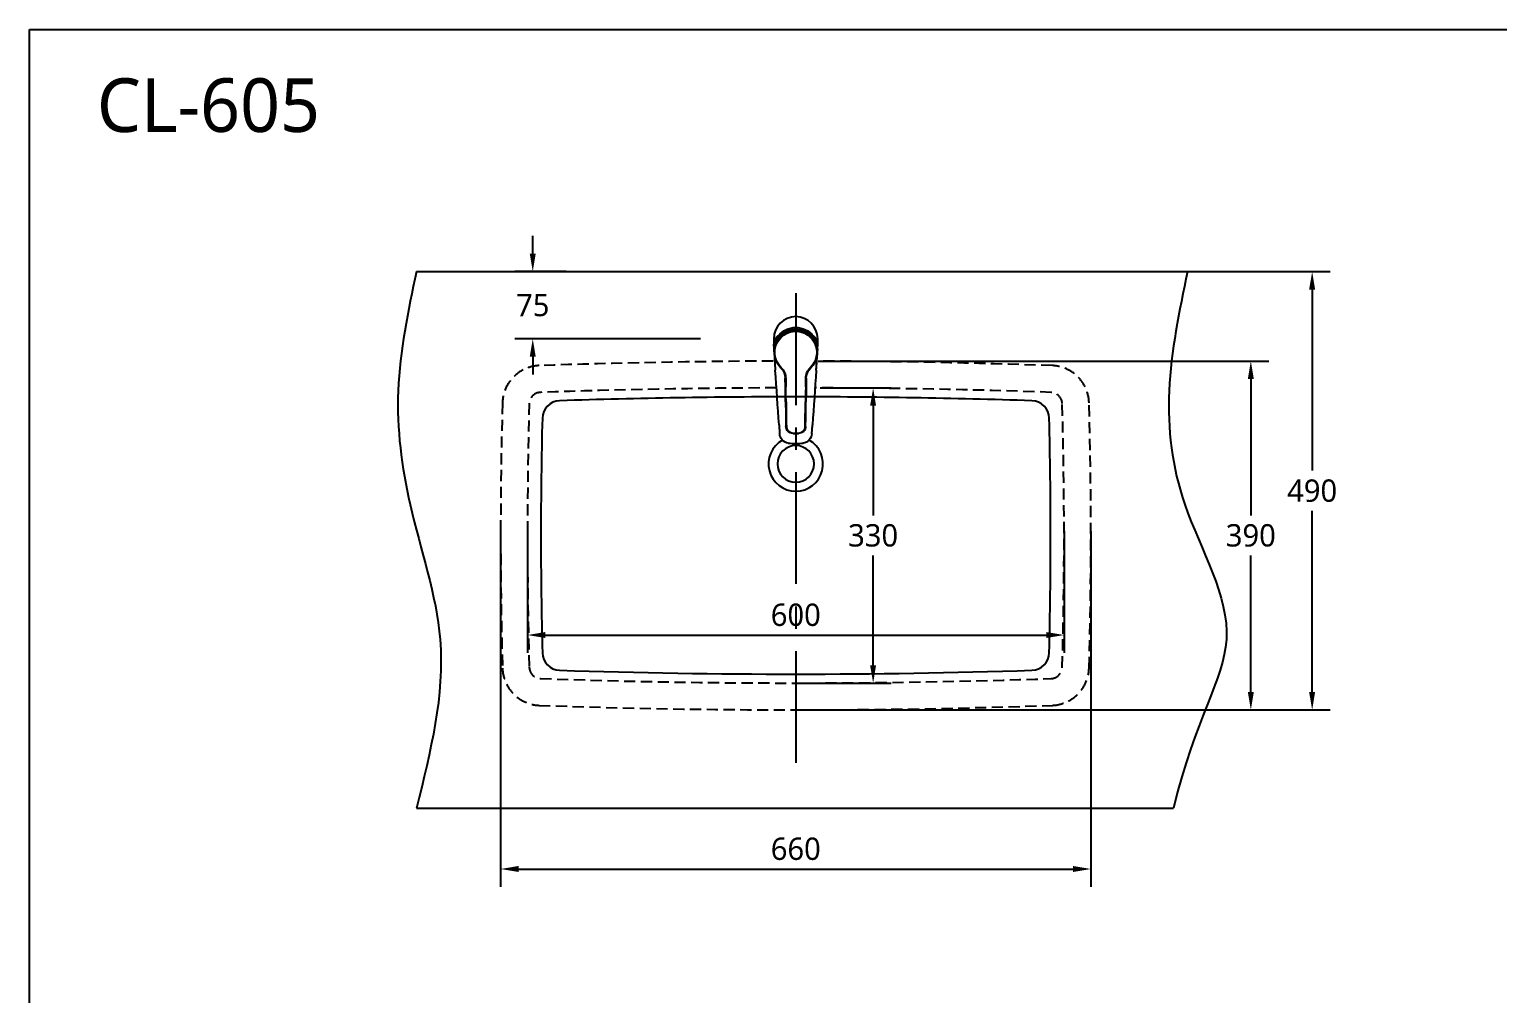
# Model space of a CAD drawing. Extents: x -3408 to 359, y -137 to 2100.
# Drawn here: x -3408 to -1767, y 1022 to 2100 of the extents above; entities that cross this region are included whole.
import ezdxf

# ---------------------------------------------------------------- set-up
doc = ezdxf.new("R2010")
doc.units = 0
doc.header["$LTSCALE"] = 50
doc.header["$MEASUREMENT"] = 0
doc.linetypes.add('CENTER', pattern=[2, 1.25, -0.25, 0.25, -0.25])
doc.linetypes.add('HIDDEN', pattern=[0.375, 0.25, -0.125])
doc.layers.get('0').update_dxf_attribs({"linetype": 'CONTINUOUS'})
doc.layers.get('DEFPOINTS').update_dxf_attribs({"linetype": 'CONTINUOUS'})
for name, color, linetype in [('1', 1, 'CENTER'), ('2', 2, 'HIDDEN'), ('5', 5, 'CONTINUOUS'), ('CENTER', 2, 'CENTER'), ('SA-DOOR', 4, 'CONTINUOUS')]:
    doc.layers.add(name, color=color, linetype=linetype)
doc.styles.add('GHS', font='romans', dxfattribs={"bigfont": 'ghs'})
doc.styles.get("Standard").update_dxf_attribs({"font": 'NanumGothic.ttf'})
doc.dimstyles.get("Standard").update_dxf_attribs({"dimtxt": 2.5, "dimasz": 2, "dimexe": 2, "dimexo": 1, "dimgap": 2, "dimtad": 1, "dimdec": 0, "dimlfac": 10, "dimrnd": 1, "dimzin": 0, "dimdsep": 46, "dimtxsty": 'Standard', "dimcen": 0, "dimclrd": 7, "dimclre": 7, "dimclrt": 2, "dimadec": 0, "dimazin": 0, "dimtfac": 1, "dimtdec": 0, "dimtofl": 0, "dimtmove": 0, "dimatfit": 3, "dimfxl": 0, "dimtolj": 1, "dimtzin": 0, "dimarcsym": 0})

# ---------------------------------------------------------------- blocks, each defined once
blk = doc.blocks.new('*D9')
at = {"color": 3, "lineweight": -2}
for p, q in [((-2845.6, 1849.1), (-2845.6, 1869.1)), ((-2808.4, 1829.1), (-2865.6, 1829.1)), ((-2658, 1754.1), (-2865.6, 1754.1)), ((-2845.6, 1734.1), (-2845.6, 1714.1))]:
    blk.add_line(p, q, dxfattribs=at)
at = {"color": 3}
for points in [[(-2848.9, 1849.1), (-2842.3, 1849.1), (-2845.6, 1829.1)], [(-2848.9, 1734.1), (-2842.3, 1734.1), (-2845.6, 1754.1)]]:
    blk.add_solid(points, dxfattribs=at)
at = {"layer": 'DEFPOINTS', "color": 0}
for p in [(-2845.6, 1829.1), (-2808.4, 1829.1), (-2658, 1754.1)]:
    blk.add_point(p, dxfattribs=at)
at = {"color": 2, "insert": (-2845.6, 1791.6), "char_height": 25, "attachment_point": 5}
blk.add_mtext('\\A1;75', dxfattribs=at)
blk = doc.blocks.new('*D14')
at = {"color": 3, "lineweight": -2}
for p, q in [((-2526.3, 1729.1), (-2022.7, 1729.1)), ((-2042.7, 1709.1), (-2042.7, 1556.6)), ((-2042.7, 1359.1), (-2042.7, 1511.6)), ((-2551.5, 1339.1), (-2022.7, 1339.1))]:
    blk.add_line(p, q, dxfattribs=at)
at = {"color": 3}
for points in [[(-2046, 1709.1), (-2039.3, 1709.1), (-2042.7, 1729.1)], [(-2046, 1359.1), (-2039.3, 1359.1), (-2042.7, 1339.1)]]:
    blk.add_solid(points, dxfattribs=at)
at = {"layer": 'DEFPOINTS', "color": 0}
for p in [(-2526.3, 1729.1), (-2551.5, 1339.1), (-2042.7, 1339.1)]:
    blk.add_point(p, dxfattribs=at)
at = {"color": 2, "insert": (-2042.7, 1534.1), "char_height": 25, "attachment_point": 5}
blk.add_mtext('\\A1;390', dxfattribs=at)
blk = doc.blocks.new('*D15')
at = {"color": 3, "lineweight": -2}
for p, q in [((-2881.5, 1539.1), (-2881.5, 1141.2)), ((-2221.5, 1539.1), (-2221.5, 1141.2)), ((-2861.5, 1161.2), (-2241.5, 1161.2))]:
    blk.add_line(p, q, dxfattribs=at)
at = {"color": 3}
for points in [[(-2861.5, 1164.6), (-2861.5, 1157.9), (-2881.5, 1161.2)], [(-2241.5, 1164.6), (-2241.5, 1157.9), (-2221.5, 1161.2)]]:
    blk.add_solid(points, dxfattribs=at)
at = {"layer": 'DEFPOINTS', "color": 0}
for p in [(-2881.5, 1539.1), (-2221.5, 1539.1), (-2221.5, 1161.2)]:
    blk.add_point(p, dxfattribs=at)
at = {"color": 2, "insert": (-2551.5, 1183.7), "char_height": 25, "attachment_point": 5}
blk.add_mtext('\\A1;660', dxfattribs=at)
blk = doc.blocks.new('*D18')
at = {"color": 3, "lineweight": -2}
for p, q in [((-2851.5, 1539.1), (-2851.5, 1402.8)), ((-2251.5, 1539.1), (-2251.5, 1402.8)), ((-2831.5, 1422.8), (-2271.5, 1422.8))]:
    blk.add_line(p, q, dxfattribs=at)
at = {"color": 3}
for points in [[(-2831.5, 1426.2), (-2831.5, 1419.5), (-2851.5, 1422.8)], [(-2271.5, 1426.2), (-2271.5, 1419.5), (-2251.5, 1422.8)]]:
    blk.add_solid(points, dxfattribs=at)
at = {"layer": 'DEFPOINTS', "color": 0}
for p in [(-2851.5, 1539.1), (-2251.5, 1539.1), (-2251.5, 1422.8)]:
    blk.add_point(p, dxfattribs=at)
at = {"color": 2, "insert": (-2551.5, 1445.3), "char_height": 25, "attachment_point": 5}
blk.add_mtext('\\A1;600', dxfattribs=at)
blk = doc.blocks.new('*D19')
at = {"color": 3, "lineweight": -2}
for p, q in [((-2524.2, 1699.1), (-2445, 1699.1)), ((-2465, 1679.1), (-2465, 1556.6)), ((-2465, 1389.1), (-2465, 1511.6)), ((-2551.5, 1369.1), (-2445, 1369.1))]:
    blk.add_line(p, q, dxfattribs=at)
at = {"color": 3}
for points in [[(-2468.4, 1679.1), (-2461.7, 1679.1), (-2465, 1699.1)], [(-2468.4, 1389.1), (-2461.7, 1389.1), (-2465, 1369.1)]]:
    blk.add_solid(points, dxfattribs=at)
at = {"layer": 'DEFPOINTS', "color": 0}
for p in [(-2524.2, 1699.1), (-2551.5, 1369.1), (-2465, 1369.1)]:
    blk.add_point(p, dxfattribs=at)
at = {"color": 2, "insert": (-2465, 1534.1), "char_height": 25, "attachment_point": 5}
blk.add_mtext('\\A1;330', dxfattribs=at)
blk = doc.blocks.new('*D24')
at = {"color": 3, "lineweight": -2}
for p, q in [((-2113.5, 1829.1), (-1954.1, 1829.1)), ((-1974.1, 1809.1), (-1974.1, 1606.6)), ((-1974.1, 1359.1), (-1974.1, 1561.6)), ((-2551.5, 1339.1), (-1954.1, 1339.1))]:
    blk.add_line(p, q, dxfattribs=at)
at = {"color": 3}
for points in [[(-1977.5, 1809.1), (-1970.8, 1809.1), (-1974.1, 1829.1)], [(-1977.5, 1359.1), (-1970.8, 1359.1), (-1974.1, 1339.1)]]:
    blk.add_solid(points, dxfattribs=at)
at = {"layer": 'DEFPOINTS', "color": 0}
for p in [(-2113.5, 1829.1), (-2551.5, 1339.1), (-1974.1, 1339.1)]:
    blk.add_point(p, dxfattribs=at)
at = {"color": 2, "insert": (-1974.1, 1584.1), "char_height": 25, "attachment_point": 5}
blk.add_mtext('\\A1;490', dxfattribs=at)

msp = doc.modelspace()

# ---------------------------------------------------------------- linework, layer by layer
at = {"color": 1}
for centre, radius, start, end in [((-2814.89054, 1664.80425), 20, 91.88759418, 178.57092375), ((-2551.52856, -6326.35761), 8015.50044, 89.9999447, 91.887594177), ((-2551.51308, -6326.35761), 8015.50044, 88.112404043, 90.0000553), ((-2288.15085, 1664.80424), 20, 1.43010643, 88.11240404), ((2420.72827, 1534.18991), 5257.2478, 178.57092375, 181.43010624), ((-7523.76732, 1534.09576), 5257.2478, 358.57092394, 1.43010643), ((-2814.88819, 1403.48145), 20, 181.43010624, 268.11245195), ((-2288.1485, 1403.48144), 20, 271.88754626, 358.57092394), ((-2551.51822, 9395.08104), 8015.93821, 268.112451955, 271.887546265)]:
    msp.add_arc(centre, radius, start, end, dxfattribs=at)
at = {"color": 7}
for radius, start, end in [(30.5, 119.14458092, 270), (20.5, 90, 270), (30.5, 270, 60.85541908), (20.5, 270, 90)]:
    msp.add_arc((-2551.51822, 1614.14283), radius, start, end, dxfattribs=at)
at = {"layer": '1', "color": 7, "linetype": 'Continuous'}
for p, q in [((-2554.51822, 1764.3276, 36.5), (-2554.51822, 1764.74151, 36.5)), ((-2548.51822, 1764.74151, 36.5), (-2548.51822, 1764.3276, 36.5)), ((-2575.51822, 1742.46042, 36.5), (-2575.51822, 1738.81122, 36.5)), ((-2527.51822, 1738.81122, 36.5), (-2527.51822, 1742.46042, 36.5)), ((-2563.11345, 1700.45911, 36.5), (-2563.22113, 1709.92434, 36.5)), ((-2562.72116, 1709.93004, 36.5), (-2562.61348, 1700.46481, 36.5)), ((-2540.42296, 1700.46481, 36.5), (-2540.31528, 1709.93004, 36.5)), ((-2539.81532, 1709.92434, 36.5), (-2539.92299, 1700.45911, 36.5)), ((-2540.13555, 1683.60959, 36.5), (-2540.13404, 1683.60957, 36.5)), ((-2554.60939, 1648.16479, 36.5), (-2554.60939, 1648.6648, 36.5)), ((-2554.60939, 1648.6648, 36.5), (-2548.42706, 1648.6648, 36.5)), ((-2554.60939, 1648.16479, 36.5), (-2548.42706, 1648.16479, 36.5)), ((-2548.42706, 1648.16479, 36.5), (-2548.42706, 1648.6648, 36.5))]:
    msp.add_line(p, q, dxfattribs=at)
at = {"layer": '1', "color": 7, "linetype": 'Continuous', "extrusion": (0, 0, -1)}
for centre, major_axis, ratio, start_param, end_param in [((-2551.51822, 1738.81122, 36.5), (0, -24.17282), 0.992851, 0.7650129596, 5.5181723476), ((-2551.51822, 1738.81123, 36.5), (0, -23.67655), 0.992543, 0.7650129596, 5.5181723476), ((-2551.51822, 1742.46042, 36.5), (-24, 0), 0.935718, 0, 1.4454684956), ((-2551.51822, 1742.46042, 36.5), (-24, 0), 0.935718, 1.696124158, 3.1415926536), ((-2579.22008, 1709.73951, 36.5), (0, -16.12768), 0.992083, 3.9066056132, 4.7009281642), ((-2579.22008, 1709.73952, 36.5), (0, -16.62396), 0.992543, 3.9066056132, 4.7009281642), ((-2523.81636, 1709.73952, 36.5), (0, -16.62396), 0.992543, 1.582257143, 2.376579694), ((-2523.81636, 1709.73951, 36.5), (0, -16.12768), 0.992083, 1.582257143, 2.376579694), ((-2556.11737, 1700.84401, 36.5), (-2.47819, 218.64475), 0.032013, 4.6338460931, 4.7109914189), ((-2556.11737, 1700.84403, 36.5), (-2.47802, 218.62987), 0.029729, 4.633846093, 4.7109914191), ((-2546.91907, 1700.84403, 36.5), (-2.47802, -218.62987), 0.029729, 4.7137865417, 4.7909318677), ((-2546.91907, 1700.84401, 36.5), (-2.47819, -218.64475), 0.032013, 4.7137865417, 4.7909318677)]:
    msp.add_ellipse(centre, major_axis=major_axis, ratio=ratio, start_param=start_param, end_param=end_param, dxfattribs=at)
at = {"layer": '1', "color": 7, "linetype": 'Continuous'}
for centre, major_axis, ratio, start_param, end_param in [((-2567.79306, 1721.73159, 36.5), (-0.34762, -0.35939), 0.000015, 4.7123730788, 6.3712122468), ((-2562.72113, 1709.93003, 36.5), (-0.49997, -0.00569), 0.000022, 4.7124339599, 6.281755616), ((-2540.31531, 1709.93003, 36.5), (-0.49997, 0.00569), 0.000022, 3.1423044831, 4.712343232), ((-2535.24338, 1721.73159, 36.5), (0.34762, -0.35939), 0.000015, 6.195158368, 7.8539975355), ((-2562.40245, 1683.61641, 36.5), (-0.49995, -0.00684), 0.000022, 4.7124451401, 6.283743557), ((-2540.63399, 1683.61641, 36.5), (-0.49995, 0.00684), 0.000022, 3.1423726129, 4.7123332829), ((-2562.0205, 1656.03114, 36.5), (-0.49995, -0.00702), 0.000022, 4.7124463904, 6.2848620927), ((-2541.01595, 1656.03114, 36.5), (-0.49995, 0.00702), 0.000022, 3.142382966, 4.712333291)]:
    msp.add_ellipse(centre, major_axis=major_axis, ratio=ratio, start_param=start_param, end_param=end_param, dxfattribs=at)
for points, knots in [([(-2548.51822, 1764.3276, 36.5), (-2548.51822, 1764.28686, 36.5), (-2548.57571, 1764.25293, 36.5), (-2548.79586, 1764.20202, 36.5), (-2548.96146, 1764.18424, 36.5), (-2549.37744, 1764.16102, 36.5), (-2549.63398, 1764.15516, 36.5), (-2550.20217, 1764.14917, 36.5), (-2550.52194, 1764.14883, 36.5), (-2551.17701, 1764.1487, 36.5), (-2551.52129, 1764.14884, 36.5), (-2552.18557, 1764.14873, 36.5), (-2552.5148, 1764.14853, 36.5), (-2553.11611, 1764.15136, 36.5), (-2553.39629, 1764.15457, 36.5), (-2553.87117, 1764.17038, 36.5), (-2554.07183, 1764.18345, 36.5), (-2554.36487, 1764.22427, 36.5), (-2554.46122, 1764.25274, 36.5), (-2554.51184, 1764.30088, 36.5), (-2554.51822, 1764.31385, 36.5), (-2554.51822, 1764.3276, 36.5)], [0, 0, 0, 0, 0.1068488527, 0.1068488527, 0.2136620251, 0.2136620251, 0.321009761, 0.321009761, 0.4287284182, 0.4287284182, 0.5358739252, 0.5358739252, 0.6424034434, 0.6424034434, 0.7492201446, 0.7492201446, 0.8567851395, 0.8567851395, 0.9644038311, 0.9644038311, 1, 1, 1, 1]), ([(-2562.40248, 1683.61641, 36.5), (-2562.34324, 1679.28348, 36.5), (-2562.28368, 1674.95056, 36.5), (-2562.15651, 1665.75548, 36.5), (-2562.08879, 1660.89331, 36.5), (-2562.02052, 1656.03116, 36.5)], [0, 0, 0, 0, 0.4712209705, 0.4712209705, 1, 1, 1, 1]), ([(-2541.01593, 1656.03116, 36.5), (-2540.95508, 1660.36406, 36.5), (-2540.89469, 1664.69697, 36.5), (-2540.76732, 1673.89206, 36.5), (-2540.70044, 1678.75423, 36.5), (-2540.63396, 1683.61641, 36.5)], [0, 0, 0, 0, 0.4712209719, 0.4712209719, 1, 1, 1, 1]), ([(-2554.60939, 1648.17591, 36.5), (-2556.6824, 1648.17591, 36.5), (-2558.71274, 1649.03045, 36.5), (-2561.61281, 1651.91776, 36.5), (-2562.48064, 1653.95188, 36.5), (-2562.50989, 1656.02427, 36.5)], [0, 0, 0, 0, 0.5, 0.5, 1, 1, 1, 1]), ([(-2562.02052, 1656.03116, 36.5), (-2561.99318, 1654.08407, 36.5), (-2561.1855, 1652.18627, 36.5), (-2558.46436, 1649.46943, 36.5), (-2556.55711, 1648.6648, 36.5), (-2554.60939, 1648.6648, 36.5)], [0, 0, 0, 0, 0.5, 0.5, 1, 1, 1, 1]), ([(-2548.42706, 1648.6648, 36.5), (-2546.47934, 1648.6648, 36.5), (-2544.57647, 1649.46665, 36.5), (-2541.85274, 1652.18287, 36.5), (-2541.04326, 1654.08407, 36.5), (-2541.01593, 1656.03116, 36.5)], [0, 0, 0, 0, 0.5, 0.5, 1, 1, 1, 1]), ([(-2540.52655, 1656.02427, 36.5), (-2540.5558, 1653.95223, 36.5), (-2541.41679, 1651.92908, 36.5), (-2544.31305, 1649.03657, 36.5), (-2546.35441, 1648.17591, 36.5), (-2548.42706, 1648.17591, 36.5)], [0, 0, 0, 0, 0.5, 0.5, 1, 1, 1, 1])]:
    msp.add_open_spline(points, degree=3, knots=knots, dxfattribs=at)
for points in [[(-2562.90228, 1683.60957, 36.5), (-2562.7145, 1669.8168, 36.5), (-2562.5184, 1656.02415, 36.5)], [(-2540.5162, 1656.02412, 36.5), (-2540.3218, 1669.8168, 36.5), (-2540.13552, 1683.60959, 36.5)]]:
    msp.add_open_spline(points, degree=2, dxfattribs=at)
at = {"layer": '2', "linetype": 'HIDDEN'}
for centre, radius, start, end in [((-2836.51822, 1681.14283), 43, 92.63989139, 178.38614109), ((-2542.66995, -6945.77108), 8674.91387, 90.225250243, 91.954258911), ((-2560.36649, -6945.77106), 8674.91385, 88.045741087, 89.774749764), ((-2266.51822, 1681.14283), 43, 1.61385891, 87.36010861), ((2564.67893, 1534.14283), 5446.19715, 178.44057888, 181.55942112), ((-7667.71537, 1534.14283), 5446.19715, 358.44057888, 1.55942112), ((-2836.51822, 1387.14283), 43, 181.61385891, 267.36010861), ((-2266.51822, 1387.14283), 43, 272.63989139, 358.38614109), ((-2551.51822, 9502.96077), 8163.81794, 267.985481698, 272.014518302)]:
    msp.add_arc(centre, radius, start, end, dxfattribs=at)
at = {"layer": '2'}
for centre, radius, start, end in [((-2836.51822, 1681.14283), 13, 92.63989139, 178.38614109), ((-2551.52617, -6437.13206), 8136.2749, 90.151637163, 92.011548332), ((-2551.51028, -6437.13206), 8136.2749, 87.988451668, 89.848362719), ((-2266.51822, 1681.14283), 13, 1.61385891, 87.36010861), ((2564.7157, 1534.14283), 5416.23393, 178.44089099, 181.55910901), ((-7667.75215, 1534.14283), 5416.23393, 358.44089099, 1.55910901), ((-2836.51822, 1387.14283), 13, 181.61385891, 267.36010861), ((-2266.51822, 1387.14283), 13, 272.63989139, 358.38614109), ((-2551.51822, 9505.87046), 8136.72763, 267.988507637, 272.011492363)]:
    msp.add_arc(centre, radius, start, end, dxfattribs=at)
at = {"layer": '5'}
for p, q in [((-2975.65457, 1829.14283), (-2113.51822, 1829.14283)), ((-2975.65457, 1229.14283), (-2129.21204, 1229.14283))]:
    msp.add_line(p, q, dxfattribs=at)
at = {"layer": '5', "color": 7, "linetype": 'Continuous'}
for p, q in [((-2576.01822, 1754.14283, 36.5), (-2576.01822, 1746.1792, 36.5)), ((-2527.01822, 1746.1792, 36.5), (-2527.01822, 1754.14283, 36.5))]:
    msp.add_line(p, q, dxfattribs=at)
msp.add_ellipse((-2551.51822, 1754.14283), major_axis=(0, -24.68399), ratio=0.992546, start_param=1.5707963423, end_param=4.7123889855, dxfattribs=at)
at = {"layer": '5', "color": 7, "linetype": 'Continuous', "extrusion": (0, 0, -1)}
for centre, major_axis, start_param, end_param in [((-2551.5181, 1462.88537, 36.5), (-300.45686, 4332.81638), 4.7574452124, 4.771564149), ((-2551.51824, 1462.88648, 36.5), (-300.45611, -4332.80567), 4.6532139229, 4.6673328944)]:
    msp.add_ellipse(centre, major_axis=major_axis, ratio=0.001187, start_param=start_param, end_param=end_param, dxfattribs=at)
at = {"layer": '5'}
msp.add_spline([(-2975.65457, 1829.14283), (-2996.11312, 1695.91439), (-2982.70463, 1568.5848), (-2949.18341, 1417.79976), (-2975.65457, 1229.14283)], degree=3, dxfattribs=at)
msp.add_open_spline([(-2113.51822, 1829.14283), (-2122.77752, 1784.82617), (-2140.83198, 1698.41426), (-2125.31407, 1559.5356), (-2037.73032, 1420.37092), (-2104.92705, 1329.82705), (-2129.21204, 1229.14283)], degree=3, knots=[0, 0, 0, 0, 13.4790096988, 26.2823736359, 41.7289914298, 55.8471450246, 55.8471450246, 55.8471450246, 55.8471450246], dxfattribs=at)
at = {"layer": '5', "color": 7, "linetype": 'Continuous'}
for points, degree in [([(-2571.14746, 1757.04, 36.5), (-2571.25135, 1757.06361, 36.5), (-2571.5344, 1757.00328, 36.5), (-2572.13743, 1756.59573, 36.5), (-2572.85862, 1755.88023, 36.5), (-2573.63492, 1754.86019, 36.5), (-2574.40166, 1753.54287, 36.5), (-2575.09504, 1751.92923, 36.5), (-2575.6506, 1750.02314, 36.5), (-2575.88062, 1748.5598, 36.5), (-2575.94878, 1747.78299, 36.5)], 3), ([(-2527.08767, 1747.78299, 36.5), (-2527.15583, 1748.5598, 36.5), (-2527.38585, 1750.02314, 36.5), (-2527.94141, 1751.92923, 36.5), (-2528.63478, 1753.54287, 36.5), (-2529.40152, 1754.86019, 36.5), (-2530.17783, 1755.88023, 36.5), (-2530.89901, 1756.59573, 36.5), (-2531.50205, 1757.00328, 36.5), (-2531.7851, 1757.06361, 36.5), (-2531.88899, 1757.04, 36.5)], 3), ([(-2576.01814, 1746.25799, 36.5), (-2576.00822, 1745.86306, 36.5)], 1), ([(-2575.95117, 1747.50688, 36.5), (-2575.99302, 1746.97556, 36.5), (-2576.01809, 1746.40297, 36.5), (-2576.00852, 1745.67769, 36.5)], 3), ([(-2576.00863, 1745.8899, 36.5), (-2576.00901, 1746.4239, 36.5), (-2575.98887, 1746.86464, 36.5), (-2575.95816, 1747.28553, 36.5)], 3), ([(-2575.94878, 1747.78299, 36.5), (-2575.95846, 1747.67272, 36.5), (-2575.96719, 1747.56154, 36.5), (-2575.97493, 1747.44945, 36.5)], 3), ([(-2575.95117, 1747.50688, 36.5), (-2575.95255, 1747.43304, 36.5), (-2575.95488, 1747.35926, 36.5), (-2575.95816, 1747.28554, 36.5)], 3), ([(-2573.59209, 1753.16891, 36.5), (-2573.59353, 1753.12191, 36.5), (-2573.5979, 1753.0763, 36.5), (-2573.60523, 1753.03211, 36.5)], 3), ([(-2529.43122, 1753.03211, 36.5), (-2529.43854, 1753.0763, 36.5), (-2529.44292, 1753.12191, 36.5), (-2529.44436, 1753.16891, 36.5)], 3), ([(-2527.06151, 1747.44945, 36.5), (-2527.06926, 1747.56154, 36.5), (-2527.07798, 1747.67272, 36.5), (-2527.08767, 1747.78299, 36.5)], 3), ([(-2527.07828, 1747.28554, 36.5), (-2527.08156, 1747.35926, 36.5), (-2527.0839, 1747.43304, 36.5), (-2527.08528, 1747.50688, 36.5)], 3), ([(-2527.02793, 1745.67769, 36.5), (-2527.01836, 1746.40297, 36.5), (-2527.04343, 1746.97556, 36.5), (-2527.08528, 1747.50688, 36.5)], 3), ([(-2527.07828, 1747.28553, 36.5), (-2527.04757, 1746.86464, 36.5), (-2527.02744, 1746.4239, 36.5), (-2527.02782, 1745.8899, 36.5)], 3), ([(-2527.03044, 1745.82148, 36.5), (-2527.01831, 1746.25799, 36.5)], 1), ([(-2570.18918, 1657.68339, 36.5), (-2570.02456, 1655.30743, 36.5), (-2569.85993, 1652.93149, 36.5), (-2569.69529, 1650.55555, 36.5)], 3), ([(-2533.34116, 1650.55555, 36.5), (-2533.17652, 1652.93149, 36.5), (-2533.01189, 1655.30743, 36.5), (-2532.84726, 1657.68339, 36.5)], 3), ([(-2559.88952, 1637.42935, 36.5), (-2554.33364, 1636.66807, 36.5), (-2548.70574, 1636.66767, 36.5), (-2543.14693, 1637.42935, 36.5)], 3)]:
    msp.add_open_spline(points, degree=degree, dxfattribs=at)
for points, knots in [([(-2571.14746, 1757.04, 36.5), (-2571.60643, 1756.40202, 36.5), (-2572.52437, 1755.12608, 36.5), (-2573.24495, 1753.7301, 36.5), (-2573.60523, 1753.03211, 36.5)], [0, 0, 0, 0, 0.5000039789, 1, 1, 1, 1]), ([(-2571.14737, 1757.03997, 36.5), (-2568.88077, 1760.03393, 36.5), (-2565.89137, 1762.4963, 36.5), (-2560.82853, 1764.99807, 36.5), (-2559.01291, 1765.64834, 36.5), (-2555.33171, 1766.5065, 36.5), (-2553.45462, 1766.7257, 36.5), (-2547.70971, 1766.73063, 36.5), (-2543.92654, 1765.84311, 36.5), (-2537.15812, 1762.50692, 36.5), (-2534.16679, 1760.04861, 36.5), (-2531.88908, 1757.03997, 36.5)], [0, 0, 0, 0, 0.25, 0.25, 0.375, 0.375, 0.5, 0.5, 0.75, 0.75, 1, 1, 1, 1]), ([(-2529.43122, 1753.03211, 36.5), (-2529.7915, 1753.7301, 36.5), (-2530.51207, 1755.12608, 36.5), (-2531.43001, 1756.40202, 36.5), (-2531.88899, 1757.04, 36.5)], [0, 0, 0, 0, 0.4999960211, 1, 1, 1, 1]), ([(-2573.60523, 1753.03211, 36.5), (-2573.63073, 1752.97929, 36.5), (-2574.36482, 1751.45855, 36.5), (-2575.4851, 1748.31531, 36.5), (-2576.05286, 1744.25098, 36.5), (-2576.01947, 1741.59359, 36.5), (-2575.9227, 1740.36323, 36.5), (-2575.84356, 1739.5423, 36.5), (-2575.68988, 1737.79274, 36.5), (-2575.56995, 1736.24745, 36.5), (-2575.48191, 1735.1132, 36.5)], [0, 0, 0, 0, 0.0096401861, 0.277537898, 0.5440080451, 0.6786094454, 0.7123699266, 0.7461355781, 0.8136629996, 1, 1, 1, 1]), ([(-2573.59209, 1753.16891, 36.5), (-2574.64988, 1750.99334, 36.5), (-2575.37666, 1748.66216, 36.5), (-2575.85542, 1745.48361, 36.5), (-2575.93395, 1744.70867, 36.5), (-2575.97488, 1743.93145, 36.5)], [0, 0, 0, 0, 0.7583464892, 0.7583464892, 1, 1, 1, 1]), ([(-2575.95816, 1747.28555, 36.5), (-2575.89963, 1748.08767, 36.5), (-2575.80039, 1748.76668, 36.5), (-2575.53949, 1750.07338, 36.5), (-2575.37555, 1750.69072, 36.5), (-2574.82821, 1752.36741, 36.5), (-2574.39501, 1753.25734, 36.5), (-2573.53477, 1754.66463, 36.5), (-2573.10731, 1755.17479, 36.5), (-2572.66187, 1755.51025, 36.5), (-2572.534, 1755.56965, 36.5), (-2572.56252, 1755.29156, 36.5), (-2572.61057, 1755.13572, 36.5), (-2572.99295, 1754.34814, 36.5), (-2573.3205, 1753.72751, 36.5), (-2573.59209, 1753.16891, 36.5)], [0, 0, 0, 0, 0.125, 0.125, 0.25, 0.25, 0.5, 0.5, 0.75, 0.75, 0.875, 0.875, 0.9375, 0.9375, 1, 1, 1, 1]), ([(-2575.95117, 1747.50688, 36.5), (-2575.9513, 1747.54661, 36.5), (-2575.95122, 1747.64911, 36.5), (-2575.95, 1747.73461, 36.5), (-2575.94878, 1747.78299, 36.5)], [0, 0, 0, 0, 0.3632630274, 1, 1, 1, 1]), ([(-2573.60523, 1753.03211, 36.5), (-2573.34472, 1753.59224, 36.5), (-2573.06728, 1754.14496, 36.5), (-2572.65577, 1754.98668, 36.5), (-2572.53956, 1755.25416, 36.5), (-2572.39454, 1755.72987, 36.5), (-2572.49306, 1755.73206, 36.5), (-2572.87508, 1755.55949, 36.5), (-2573.31661, 1755.08645, 36.5), (-2574.21426, 1753.73428, 36.5), (-2574.687, 1752.83191, 36.5), (-2575.28654, 1751.12541, 36.5), (-2575.46947, 1750.49074, 36.5), (-2575.76696, 1749.10874, 36.5), (-2575.88294, 1748.37285, 36.5), (-2575.95117, 1747.50688, 36.5)], [0, 0, 0, 0, 0.0625, 0.0625, 0.125, 0.125, 0.25, 0.25, 0.5, 0.5, 0.75, 0.75, 0.875, 0.875, 1, 1, 1, 1]), ([(-2527.08528, 1747.50688, 36.5), (-2527.15351, 1748.37285, 36.5), (-2527.26948, 1749.10874, 36.5), (-2527.56697, 1750.49074, 36.5), (-2527.7499, 1751.12541, 36.5), (-2528.34945, 1752.83191, 36.5), (-2528.82219, 1753.73428, 36.5), (-2529.71984, 1755.08645, 36.5), (-2530.16137, 1755.55949, 36.5), (-2530.54338, 1755.73206, 36.5), (-2530.6419, 1755.72987, 36.5), (-2530.49688, 1755.25416, 36.5), (-2530.38068, 1754.98668, 36.5), (-2529.96917, 1754.14496, 36.5), (-2529.69173, 1753.59224, 36.5), (-2529.43122, 1753.03211, 36.5)], [0, 0, 0, 0, 0.125, 0.125, 0.25, 0.25, 0.5, 0.5, 0.75, 0.75, 0.875, 0.875, 0.9375, 0.9375, 1, 1, 1, 1]), ([(-2529.44436, 1753.16891, 36.5), (-2529.71595, 1753.72751, 36.5), (-2530.0435, 1754.34814, 36.5), (-2530.42588, 1755.13572, 36.5), (-2530.47393, 1755.29156, 36.5), (-2530.50245, 1755.56965, 36.5), (-2530.37458, 1755.51025, 36.5), (-2529.92913, 1755.17479, 36.5), (-2529.50167, 1754.66463, 36.5), (-2528.64144, 1753.25734, 36.5), (-2528.20823, 1752.36741, 36.5), (-2527.6609, 1750.69072, 36.5), (-2527.49695, 1750.07338, 36.5), (-2527.23606, 1748.76668, 36.5), (-2527.13681, 1748.08767, 36.5), (-2527.07829, 1747.28555, 36.5)], [0, 0, 0, 0, 0.0625, 0.0625, 0.125, 0.125, 0.25, 0.25, 0.5, 0.5, 0.75, 0.75, 0.875, 0.875, 1, 1, 1, 1]), ([(-2527.06153, 1743.93076, 36.5), (-2527.10245, 1744.70822, 36.5), (-2527.181, 1745.48338, 36.5), (-2527.65979, 1748.66216, 36.5), (-2528.38656, 1750.99334, 36.5), (-2529.44436, 1753.16891, 36.5)], [0, 0, 0, 0, 0.2417075056, 0.2417075056, 1, 1, 1, 1]), ([(-2527.55454, 1735.1132, 36.5), (-2527.4665, 1736.24745, 36.5), (-2527.34656, 1737.79274, 36.5), (-2527.19289, 1739.5423, 36.5), (-2527.11375, 1740.36323, 36.5), (-2527.01698, 1741.59359, 36.5), (-2526.98359, 1744.25098, 36.5), (-2527.55134, 1748.31531, 36.5), (-2528.67163, 1751.45855, 36.5), (-2529.40572, 1752.97929, 36.5), (-2529.43122, 1753.03211, 36.5)], [0, 0, 0, 0, 0.1863370004, 0.2538644219, 0.2876300734, 0.3213905546, 0.4559919549, 0.722462102, 0.9903598139, 1, 1, 1, 1]), ([(-2527.08767, 1747.78299, 36.5), (-2527.08644, 1747.73461, 36.5), (-2527.08522, 1747.64911, 36.5), (-2527.08515, 1747.54661, 36.5), (-2527.08528, 1747.50688, 36.5)], [0, 0, 0, 0, 0.6367369726, 1, 1, 1, 1]), ([(-2575.48191, 1735.1132, 36.5), (-2575.44458, 1734.60328, 36.5), (-2575.28685, 1732.44883, 36.5), (-2575.09624, 1729.47047, 36.5), (-2574.89384, 1726.17925, 36.5), (-2574.69407, 1722.88785, 36.5), (-2574.53067, 1720.42005, 36.5), (-2574.42173, 1718.77485, 36.5)], [0, 0, 0, 0, 0.0936749935, 0.3957793201, 0.546834463, 0.6978896574, 1, 1, 1, 1]), ([(-2528.61471, 1718.77485, 36.5), (-2528.50577, 1720.42005, 36.5), (-2528.34237, 1722.88785, 36.5), (-2528.1426, 1726.17925, 36.5), (-2527.9402, 1729.47047, 36.5), (-2527.7496, 1732.44883, 36.5), (-2527.59187, 1734.60328, 36.5), (-2527.55454, 1735.1132, 36.5)], [0, 0, 0, 0, 0.3021103426, 0.453165537, 0.6042206799, 0.9063250065, 1, 1, 1, 1]), ([(-2559.88952, 1637.42935, 36.5), (-2562.47428, 1637.78353, 36.5), (-2564.84608, 1639.07602, 36.5), (-2568.31489, 1642.93789, 36.5), (-2569.33824, 1645.40285, 36.5), (-2569.51715, 1647.98481, 36.5)], [0, 0, 0, 0, 0.5, 0.5, 1, 1, 1, 1]), ([(-2533.5193, 1647.98481, 36.5), (-2533.69821, 1645.40285, 36.5), (-2534.72155, 1642.93789, 36.5), (-2538.19036, 1639.07602, 36.5), (-2540.56217, 1637.78353, 36.5), (-2543.14693, 1637.42935, 36.5)], [0, 0, 0, 0, 0.5, 0.5, 1, 1, 1, 1])]:
    msp.add_open_spline(points, degree=3, knots=knots, dxfattribs=at)
for points, weights in [([(-2569.69529, 1650.55555, 36.5), (-2569.60622, 1649.2702, 36.5), (-2569.51715, 1647.98481, 36.5)], [0.500000017234, 0.499999982766, 0.500000017234]), ([(-2533.5193, 1647.98481, 36.5), (-2533.43023, 1649.2702, 36.5), (-2533.34116, 1650.55555, 36.5)], [0.500000019311, 0.499999980689, 0.500000019311])]:
    msp.add_rational_spline(points, weights, degree=2, dxfattribs=at)
at = {"layer": 'CENTER', "color": 1, "linetype": 'CENTER', "ltscale": 2}
msp.add_line((-2551.51822, 1804.88885), (-2551.51822, 1266.96749), dxfattribs=at)
at = {"layer": 'DEFPOINTS', "color": 1, "linetype": 'ByBlock'}
msp.add_point((-2551.51822, 1306.14283), dxfattribs=at)
at = {"layer": 'SA-DOOR', "color": 7}
msp.add_lwpolyline([(-3408.47152, 2100), (358.52848, 2100), (358.52848, -137.42071), (-3408.47152, -137.42071)], close=True, dxfattribs=at)

# ---------------------------------------------------------------- texts
at = {"insert": (-3333.07956, 2045.27793), "char_height": 60, "width": 460, "attachment_point": 1, "style": 'GHS'}
msp.add_mtext('{\\fNanumGothic|b0|i0|c0|p50;CL-605}', dxfattribs=at)

# ---------------------------------------------------------------- dimensions: what is measured, and where the dimension line sits
for base, p1, p2, picture, middle in [((-2845.59754, 1829.14283), (-2657.99513, 1754.14283), (-2808.40786, 1829.14283), '*D9', (-2845.59754, 1791.64283)), ((-1974.12006, 1339.14283), (-2113.51822, 1829.14283), (-2551.51822, 1339.14283), '*D24', (-1974.12006, 1584.14283))]:
    dim = msp.add_linear_dim(base=base, p1=p1, p2=p2, angle=90, dimstyle='Standard', override={"dimtxt": 25, "dimasz": 20, "dimexe": 20, "dimexo": 0, "dimgap": 10, "dimtih": 1, "dimtoh": 1, "dimdec": 4, "dimlfac": 1, "dimzin": 8, "dimclrd": 3, "dimclre": 3, "dimtdec": 4, "dimarcsym": 1})
    dim.commit()
    dim.dimension.update_dxf_attribs({"geometry": picture, "text_midpoint": middle, "dimtype": 160})
for base, p1, p2, picture, middle in [((-2042.6596, 1339.14283), (-2526.26239, 1729.07575), (-2551.51822, 1339.14283), '*D14', (-2042.6596, 1534.10929)), ((-2465.02237, 1369.14283), (-2524.23127, 1699.06403), (-2551.51822, 1369.14283), '*D19', (-2465.02237, 1534.10343))]:
    dim = msp.add_linear_dim(base=base, p1=p1, p2=p2, angle=90, dimstyle='Standard', override={"dimtxt": 25, "dimasz": 20, "dimexe": 20, "dimexo": 0, "dimgap": 10, "dimtih": 1, "dimtoh": 1, "dimdec": 4, "dimlfac": 1, "dimzin": 8, "dimclrd": 3, "dimclre": 3, "dimtdec": 4, "dimarcsym": 1})
    dim.commit()
    dim.dimension.update_dxf_attribs({"geometry": picture, "text_midpoint": middle})
for base, p1, p2, picture, middle in [((-2221.51822, 1161.23129), (-2881.51822, 1539.14283), (-2221.51822, 1539.14283), '*D15', (-2551.51822, 1183.73129)), ((-2251.51822, 1422.848), (-2851.51822, 1539.14283), (-2251.51822, 1539.14283), '*D18', (-2551.51822, 1445.348))]:
    dim = msp.add_linear_dim(base=base, p1=p1, p2=p2, dimstyle='Standard', override={"dimtxt": 25, "dimasz": 20, "dimexe": 20, "dimexo": 0, "dimgap": 10, "dimdec": 4, "dimlfac": 1, "dimzin": 8, "dimclrd": 3, "dimclre": 3, "dimtdec": 4, "dimarcsym": 1})
    dim.commit()
    dim.dimension.update_dxf_attribs({"geometry": picture, "text_midpoint": middle})

doc.saveas('drawing.dxf')
